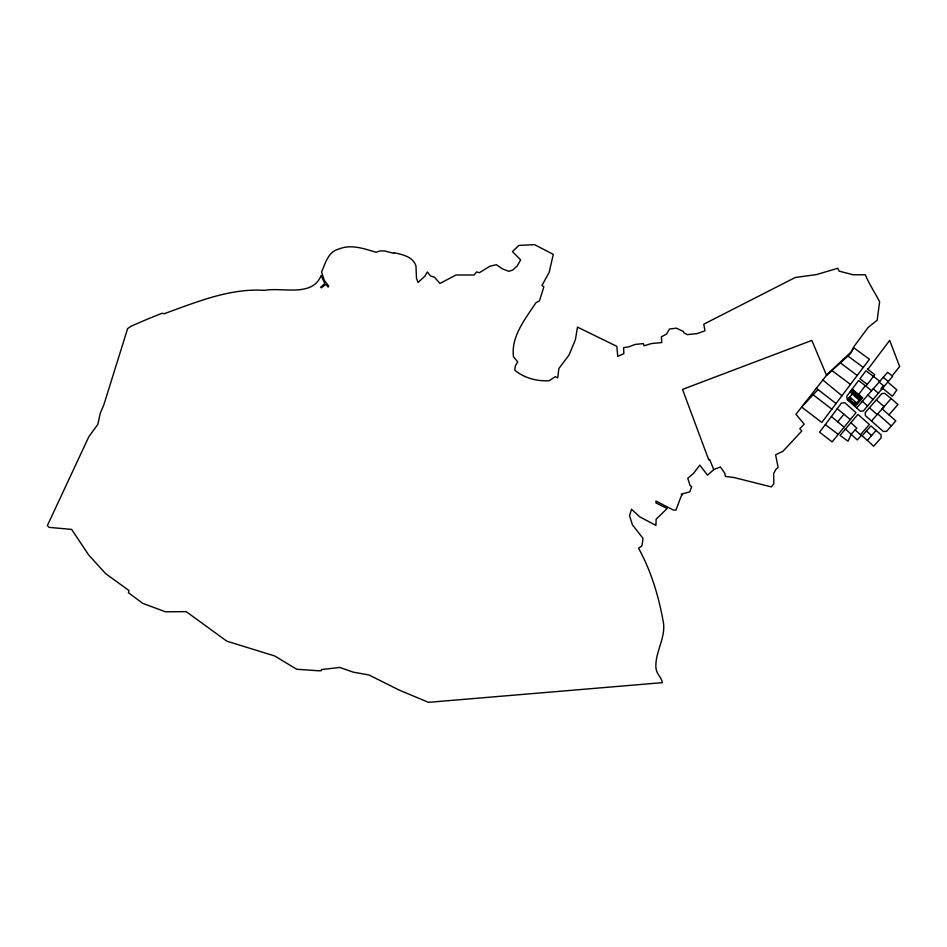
<?xml version="1.0" encoding="UTF-8"?>
<svg xmlns="http://www.w3.org/2000/svg" width="947" height="947" viewBox="0 0 947 947"><rect width="100%" height="100%" fill="white"/><g stroke="black" fill="none" stroke-linecap="round" stroke-linejoin="round"><path stroke-width="1.42" d="M860.444 434.744L869.382 424.493L857.946 414.384L840.06 435.442L848.074 441.207L851.164 434.318L856.786 428.139L850.69 422.469M825.334 424.623L841.445 403.067L844.807 402.759L855.993 412.655L832.105 441.87L819.522 432.152L825.334 424.623L837.965 434.176M801.636 407.044L821.795 422.457L869.441 359.244L853.78 347.798L850.299 353.847L826.009 375.971L795.954 414.312L804.216 424.149L799.836 428.707L801.789 431.039L782.956 451.257L775.593 454.844L778.138 467.427L775.889 469.31L773.628 473.607L773.829 483.751L771.355 486.912L734.008 477.525L725.402 476.436L724.857 473.37L720.395 466.93L713.754 469.605L707.527 475.181L699.821 465.131L693.524 473.417L687.771 478.247L690.043 485.527L691.724 486.675L689.724 491.86L681.248 494.18L682.385 494.843L681.224 496.015L675.945 510.149L673.317 510.007L655.94 501.046L655.94 502.916L667.173 508.48L656.129 519.252L655.94 525.384L639.817 516.896L631.507 509.214L629.518 515.772L632.478 524.922L643.037 538.381L641.936 545.886L638.55 548.23C651.027 570.792 658.508 595.734 663.125 620.995C666.605 637.177 654.72 652.021 655.94 668.049C656.425 673.814 661.29 677.223 662.474 682.645L428.482 702.343L399.184 690.079L368.975 674.974L353.278 672.169L339.689 667.434L321.459 669.588L321.459 670.559L319.435 670.831L296.671 669.245L274.796 655.999L226.842 641.19L186.239 611.644L165.476 611.798L142.772 603.357L128.401 592.692L129.005 590.537L105.555 573.586L88.639 554.883L71.617 529.397L49.09 527.372L47.35 525.621L88.793 436.816L97.825 424.363L100.264 413.223L103.874 404.736L127.62 328.609L131.183 326.159L147.578 319.068L162.257 313.185L163.867 313.824C195.934 302.318 229.861 287.995 264.438 290.362C282.206 287.012 312.392 297.547 321.128 275.541L324.785 283.473L320.737 287.154L321.258 287.852L326.028 284.36L328.147 287.107L328.716 286.136L324.276 280.265L321.554 272.061C325.342 263.349 328.242 251.44 338.99 249.002C351.053 243.959 364.216 248.73 376.006 252.281L380.256 250.872L384.956 251.038L393.893 253.311L394.094 252.695C402.522 254.684 412.821 256.4 415.958 265.941L416.502 278.335L418.077 282.49L424.824 276.228L427.369 271.943L430.518 276.003L434.46 277.187L439.964 283.437L456.052 274.997L474.163 274.997L476.613 271.896L479.336 272.748L489.942 266.225L496.394 264.722L502.537 268.948L508.918 271.327L512.801 269.978L517.24 265.941L520.637 259.88L512.422 251.594L518.873 245.415L534.593 244.657L553.273 254.376L549.142 272.44L541.968 285.485L543.838 286.87L539.506 300.767L535.895 302.768C525.419 318.879 511.025 336.09 513.428 356.652L517.772 361.967L515.346 365.802L514.742 370.17C524.046 378.019 537.079 381.463 549.177 380.741L555.285 376.669L557.736 377.865L558.848 368.584L569.064 354.947L575.456 339.511L577.469 327.117L616.84 346.353L617.752 356.392L623.848 353.645L623.623 347.632L628.855 346.815L635.07 344.424L643.38 343.607L644.043 345.785L651.572 343.536L661.775 342.577L661.373 336.801L666.629 334.031L669.411 329.059L676.324 328.147L683.45 331.533L683.935 332.823L687.131 334.622L697.087 333.616L705.006 330.834L703.763 324.194L795.184 277.518L816.421 274.594L837.835 268.273L839.089 271.126L853.081 274.76L865.345 274.808C869.239 284.42 874.898 292.457 879.609 301.785L877.182 320.24L868.186 327.378L853.993 346.519L851.187 351.905L826.459 375.095M858.645 394.544L865.274 385.701M867.878 369.33L889.683 340.375L899.65 366.513L892.157 375.829M865.901 386.198L874.791 374.704L867.345 368.904M871.548 390.614L858.621 380.493L846.784 396.213L847.163 399.492L860.302 411.176L863.344 410.974L892.69 376.243L887.623 372.313L856.633 407.908M843.682 426.789L831.371 416.55M837.539 421.971L843.99 414.218L837.207 408.737M891.174 398.533L884.676 393.336L881.894 393.55L865.179 412.643L865.369 415.579L883.279 431.453L886.617 431.311L895.826 420.859L882.119 408.891L891.174 398.533L897.969 404.535L888.949 414.857M867.381 440.414L862.078 435.833L870.956 425.89L881.065 434.827L881.101 437.869L873.631 446.238L867.381 440.414L876.058 430.4M851.519 393.183L853.721 390.661M852.774 394.283L854.975 391.762M849.471 400.19L850.737 398.734L849.281 397.468M851.4 398.403L849.199 400.924L847.932 399.823L850.134 397.302L856.431 402.806L854.23 405.328L852.975 404.227L855.177 401.706M854.04 395.384L856.23 392.863M855.295 396.485L857.497 393.964M856.55 397.586L858.751 395.065M857.816 398.687L860.018 396.166M855.094 406.547L862.717 397.823L852.04 389.229M871.512 421.024L877.739 413.898L891.316 425.972M803.032 405.517L818.042 389.56M847.932 356.001L863.309 367.424M840.38 362.879L857.248 375.497M831.963 370.549L850.536 384.446M879.775 381.25L865.972 370.727L859.935 378.741L867.286 384.399M813.201 394.84L831.951 409.246M816.361 388.258L836.165 403.623M883.184 377.368L888.416 381.558M882.853 388.483L892.394 396.225L896.88 389.927L887.931 382.162M822.848 379.996L842.025 395.81M876.295 399.965L884.143 406.583L877.182 414.537L869.393 407.778M879.112 382.008L883.314 385.583L881.065 388.743L881.929 389.537M873.193 388.743L878.591 393.396M867.795 394.958L873.193 399.622M843.99 414.218L850.075 419.462M852.596 393.668L859.533 399.729M854.762 402.262L856.218 403.529M850.075 399.918L853.851 403.221M862.35 401.279L867.653 406.014M866.422 430.968L871.56 435.584M855.177 429.902L861.32 435.549L857.224 439.941L845.103 428.683M826.601 375.438L811.839 340.411L682.515 389.406L708.735 459.851L709.634 459.39L713.754 469.605M852.454 389.56L850.252 392.082L859.071 399.788L861.273 397.267L852.454 389.56M854.064 391.987L848.015 398.912L854.952 404.973L861.001 398.048L854.064 391.987"/></g></svg>
